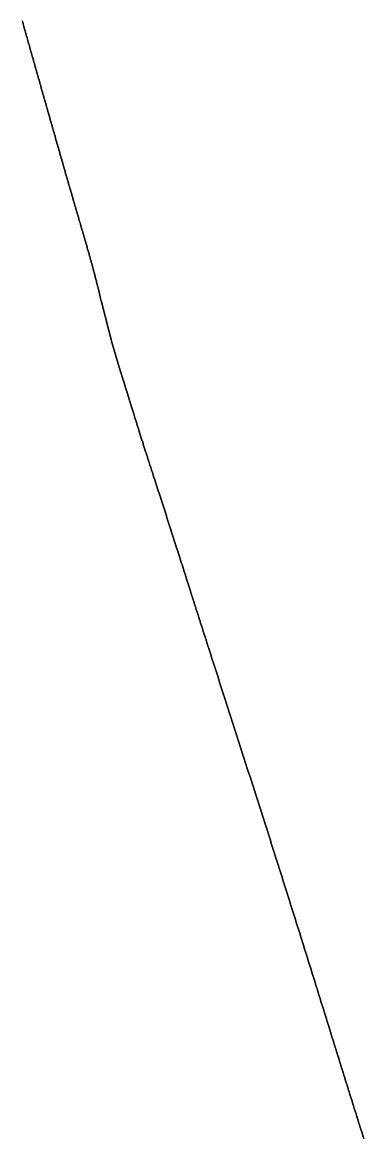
# Model space of a CAD drawing. Header units: inches. Extents: x 130170 to 284068, y 377793 to 804530.
# Drawn here: x 253103.79 to 253116.39, y 739905.57 to 739946.72 of the extents above; entities that cross this region are included whole.
import ezdxf

# ---------------------------------------------------------------- set-up
doc = ezdxf.new("R2010")
doc.units = ezdxf.units.IN
doc.header["$MEASUREMENT"] = 0
doc.layers.add('muni_il', color=7, linetype='Continuous')

msp = doc.modelspace()

# ---------------------------------------------------------------- linework, layer by layer
at = {"layer": 'muni_il'}
for points in [[(253103.787, 739946.767), (253103.801, 739946.715), (253103.816, 739946.664), (253103.83, 739946.613), (253103.845, 739946.562), (253103.859, 739946.51), (253103.874, 739946.459), (253103.889, 739946.407), (253103.903, 739946.356), (253103.918, 739946.304), (253103.933, 739946.252), (253103.947, 739946.2), (253103.962, 739946.148), (253103.977, 739946.096), (253103.992, 739946.044), (253104.007, 739945.992), (253104.021, 739945.939), (253104.036, 739945.886), (253104.051, 739945.834), (253104.066, 739945.781), (253104.081, 739945.728), (253104.096, 739945.675), (253104.111, 739945.622), (253104.127, 739945.568), (253104.142, 739945.515), (253104.157, 739945.461), (253104.172, 739945.408), (253104.187, 739945.354), (253104.203, 739945.3), (253104.218, 739945.246), (253104.233, 739945.191), (253104.249, 739945.137), (253104.264, 739945.082), (253104.28, 739945.028), (253104.295, 739944.973), (253104.311, 739944.917), (253104.327, 739944.862), (253104.342, 739944.807), (253104.358, 739944.751), (253104.374, 739944.695), (253104.39, 739944.639), (253104.406, 739944.583), (253104.422, 739944.527), (253104.438, 739944.471), (253104.454, 739944.414), (253104.47, 739944.357), (253104.486, 739944.3), (253104.502, 739944.243), (253104.518, 739944.186), (253104.535, 739944.128), (253104.551, 739944.07), (253104.567, 739944.012), (253104.584, 739943.954), (253104.6, 739943.896), (253104.617, 739943.838), (253104.634, 739943.779), (253104.65, 739943.72), (253104.667, 739943.661), (253104.684, 739943.602), (253104.701, 739943.543), (253104.718, 739943.483), (253104.735, 739943.423), (253104.752, 739943.364), (253104.769, 739943.304), (253104.786, 739943.243), (253104.803, 739943.183), (253104.82, 739943.122), (253104.838, 739943.062), (253104.855, 739943.001), (253104.872, 739942.94), (253104.89, 739942.879), (253104.907, 739942.818), (253104.925, 739942.757), (253104.942, 739942.695), (253104.96, 739942.633), (253104.977, 739942.572), (253104.995, 739942.51), (253105.013, 739942.448), (253105.03, 739942.386), (253105.048, 739942.324), (253105.066, 739942.262), (253105.084, 739942.2), (253105.101, 739942.137), (253105.119, 739942.075), (253105.137, 739942.013), (253105.155, 739941.95), (253105.173, 739941.888), (253105.191, 739941.826), (253105.209, 739941.763), (253105.227, 739941.701), (253105.245, 739941.638), (253105.263, 739941.576), (253105.281, 739941.514), (253105.298, 739941.451), (253105.316, 739941.389), (253105.334, 739941.327), (253105.352, 739941.265), (253105.37, 739941.203), (253105.388, 739941.142), (253105.406, 739941.08), (253105.423, 739941.018), (253105.441, 739940.957), (253105.459, 739940.896), (253105.476, 739940.835), (253105.494, 739940.774), (253105.511, 739940.714), (253105.529, 739940.653), (253105.546, 739940.593), (253105.564, 739940.533), (253105.581, 739940.474), (253105.598, 739940.415), (253105.615, 739940.356), (253105.632, 739940.297), (253105.649, 739940.239), (253105.666, 739940.181), (253105.683, 739940.123), (253105.7, 739940.066), (253105.716, 739940.009), (253105.732, 739939.953), (253105.749, 739939.897), (253105.765, 739939.842), (253105.781, 739939.787), (253105.797, 739939.732), (253105.813, 739939.678), (253105.828, 739939.624), (253105.844, 739939.571), (253105.859, 739939.519), (253105.874, 739939.466), (253105.889, 739939.415), (253105.904, 739939.364), (253105.919, 739939.314), (253105.934, 739939.264), (253105.948, 739939.214), (253105.962, 739939.166), (253105.976, 739939.117), (253105.99, 739939.07), (253106.004, 739939.023), (253106.017, 739938.977), (253106.031, 739938.931), (253106.044, 739938.886), (253106.057, 739938.841), (253106.07, 739938.797), (253106.082, 739938.754), (253106.095, 739938.711), (253106.107, 739938.669), (253106.119, 739938.628), (253106.131, 739938.587), (253106.143, 739938.546), (253106.154, 739938.507), (253106.166, 739938.467), (253106.177, 739938.429), (253106.188, 739938.391), (253106.198, 739938.353), (253106.209, 739938.316), (253106.22, 739938.28), (253106.23, 739938.244), (253106.24, 739938.208), (253106.25, 739938.173), (253106.26, 739938.138), (253106.27, 739938.104), (253106.279, 739938.07), (253106.289, 739938.036), (253106.298, 739938.003), (253106.307, 739937.97), (253106.316, 739937.937), (253106.325, 739937.905), (253106.334, 739937.873), (253106.343, 739937.841), (253106.352, 739937.809), (253106.361, 739937.777), (253106.369, 739937.745), (253106.378, 739937.713), (253106.386, 739937.681), (253106.395, 739937.649), (253106.404, 739937.617), (253106.412, 739937.585), (253106.421, 739937.553), (253106.429, 739937.52), (253106.438, 739937.487), (253106.447, 739937.453), (253106.455, 739937.419), (253106.464, 739937.385), (253106.473, 739937.35), (253106.482, 739937.314), (253106.492, 739937.278), (253106.501, 739937.241), (253106.511, 739937.203), (253106.521, 739937.164), (253106.531, 739937.124), (253106.541, 739937.083), (253106.551, 739937.041), (253106.562, 739936.997), (253106.573, 739936.953), (253106.585, 739936.906), (253106.596, 739936.859), (253106.609, 739936.809), (253106.621, 739936.758), (253106.634, 739936.705), (253106.648, 739936.65), (253106.662, 739936.593), (253106.676, 739936.534), (253106.692, 739936.472), (253106.707, 739936.408), (253107.103, 739934.865), (253107.24, 739934.416), (253107.305, 739934.203), (253107.368, 739933.997), (253107.429, 739933.798), (253107.488, 739933.606), (253107.545, 739933.42), (253107.6, 739933.239), (253107.655, 739933.065), (253107.707, 739932.896), (253107.758, 739932.732), (253107.807, 739932.574), (253107.855, 739932.42), (253107.902, 739932.271), (253107.947, 739932.127), (253107.991, 739931.986), (253108.034, 739931.85), (253108.076, 739931.718), (253108.116, 739931.59), (253108.156, 739931.465), (253108.194, 739931.343), (253108.232, 739931.225), (253108.268, 739931.11), (253108.304, 739930.998), (253108.339, 739930.889), (253108.373, 739930.783), (253108.406, 739930.679), (253108.439, 739930.578), (253108.471, 739930.479), (253108.502, 739930.382), (253108.532, 739930.287), (253108.562, 739930.194), (253108.592, 739930.104), (253108.621, 739930.014), (253108.649, 739929.927), (253108.677, 739929.841), (253108.704, 739929.756), (253108.731, 739929.673), (253108.758, 739929.59), (253108.784, 739929.509), (253108.81, 739929.429), (253108.836, 739929.35), (253108.861, 739929.271), (253108.887, 739929.194), (253108.911, 739929.117), (253108.936, 739929.04), (253108.961, 739928.964), (253108.985, 739928.889), (253109.01, 739928.813), (253109.034, 739928.738), (253109.058, 739928.663), (253109.082, 739928.589), (253109.106, 739928.514), (253109.13, 739928.44), (253109.154, 739928.365), (253109.178, 739928.29), (253109.202, 739928.215), (253109.227, 739928.14), (253109.251, 739928.065), (253109.275, 739927.989), (253109.299, 739927.913), (253109.324, 739927.837), (253109.349, 739927.76), (253109.373, 739927.683), (253109.398, 739927.605), (253109.423, 739927.527), (253109.448, 739927.448), (253109.474, 739927.368), (253109.499, 739927.288), (253109.525, 739927.207), (253109.551, 739927.126), (253109.577, 739927.044), (253109.604, 739926.962), (253109.63, 739926.878), (253109.657, 739926.794), (253109.684, 739926.709), (253109.711, 739926.624), (253109.739, 739926.538), (253109.767, 739926.451), (253109.795, 739926.363), (253109.823, 739926.274), (253109.851, 739926.185), (253109.88, 739926.095), (253109.909, 739926.004), (253109.938, 739925.912), (253109.968, 739925.82), (253109.997, 739925.727), (253110.027, 739925.633), (253110.057, 739925.539), (253110.088, 739925.443), (253110.119, 739925.347), (253110.149, 739925.25), (253110.181, 739925.153), (253110.212, 739925.055), (253110.244, 739924.956), (253110.276, 739924.856), (253110.308, 739924.756), (253110.34, 739924.655), (253110.372, 739924.553), (253110.405, 739924.451), (253110.438, 739924.348), (253110.471, 739924.245), (253110.505, 739924.141), (253110.538, 739924.036), (253110.572, 739923.931), (253110.606, 739923.825), (253110.64, 739923.718), (253110.674, 739923.612), (253110.709, 739923.504), (253110.743, 739923.396), (253110.778, 739923.288), (253110.813, 739923.179), (253110.848, 739923.07), (253110.883, 739922.96), (253110.919, 739922.85), (253110.954, 739922.739), (253110.99, 739922.628), (253111.026, 739922.517), (253111.062, 739922.406), (253111.098, 739922.294), (253111.134, 739922.181), (253111.17, 739922.069), (253111.206, 739921.956), (253111.243, 739921.842), (253111.279, 739921.729), (253111.316, 739921.615), (253111.353, 739921.501), (253111.39, 739921.387), (253111.426, 739921.273), (253111.463, 739921.158), (253111.5, 739921.043), (253111.537, 739920.929), (253111.574, 739920.813), (253111.611, 739920.698), (253111.648, 739920.583), (253111.686, 739920.467), (253111.723, 739920.352), (253111.76, 739920.236), (253111.797, 739920.12), (253111.835, 739920.005), (253111.872, 739919.889), (253111.909, 739919.773), (253111.947, 739919.657), (253111.984, 739919.541), (253112.021, 739919.425), (253112.059, 739919.309), (253112.096, 739919.193), (253112.133, 739919.077), (253112.171, 739918.961), (253112.208, 739918.845), (253112.245, 739918.729), (253112.282, 739918.613), (253112.32, 739918.497), (253112.357, 739918.381), (253112.394, 739918.265), (253112.431, 739918.15), (253112.468, 739918.034), (253112.505, 739917.919), (253112.542, 739917.803), (253112.579, 739917.688), (253112.616, 739917.573), (253112.653, 739917.458), (253112.69, 739917.342), (253112.726, 739917.227), (253112.763, 739917.113), (253112.8, 739916.998), (253112.836, 739916.884), (253112.873, 739916.769), (253112.909, 739916.655), (253112.946, 739916.541), (253112.982, 739916.427), (253113.018, 739916.313), (253113.054, 739916.199), (253113.091, 739916.085), (253113.127, 739915.972), (253113.163, 739915.858), (253113.199, 739915.745), (253113.235, 739915.632), (253113.271, 739915.519), (253113.306, 739915.407), (253113.342, 739915.294), (253113.378, 739915.182), (253113.413, 739915.069), (253113.449, 739914.957), (253113.484, 739914.845), (253113.52, 739914.733), (253113.555, 739914.622), (253113.59, 739914.51), (253113.625, 739914.399), (253113.66, 739914.288), (253113.695, 739914.177), (253113.73, 739914.066), (253113.765, 739913.955), (253113.8, 739913.844), (253113.835, 739913.734), (253113.869, 739913.624), (253113.904, 739913.514), (253113.939, 739913.404), (253113.973, 739913.294), (253114.007, 739913.184), (253114.042, 739913.075), (253114.076, 739912.965), (253114.11, 739912.856), (253114.145, 739912.747), (253114.179, 739912.638), (253114.213, 739912.53), (253114.247, 739912.421), (253114.281, 739912.313), (253114.315, 739912.204), (253114.348, 739912.096), (253114.382, 739911.988), (253114.416, 739911.88), (253114.449, 739911.772), (253114.483, 739911.665), (253114.517, 739911.557), (253114.55, 739911.45), (253114.583, 739911.342), (253114.617, 739911.235), (253114.65, 739911.129), (253114.684, 739911.022), (253114.717, 739910.915), (253114.75, 739910.808), (253114.783, 739910.702), (253114.816, 739910.596), (253114.849, 739910.489), (253114.882, 739910.383), (253114.915, 739910.277), (253114.948, 739910.172), (253114.981, 739910.066), (253115.014, 739909.96), (253115.047, 739909.855), (253115.079, 739909.75), (253115.112, 739909.644), (253115.145, 739909.539), (253115.177, 739909.435), (253115.21, 739909.33), (253115.243, 739909.225), (253115.275, 739909.12), (253115.308, 739909.016), (253115.34, 739908.912), (253115.373, 739908.808), (253115.405, 739908.704), (253115.437, 739908.6), (253115.47, 739908.496), (253115.502, 739908.392), (253115.534, 739908.288), (253115.566, 739908.185), (253115.599, 739908.082), (253115.631, 739907.979), (253115.663, 739907.876), (253115.695, 739907.773), (253115.727, 739907.67), (253115.759, 739907.567), (253115.791, 739907.465), (253115.823, 739907.363), (253115.855, 739907.26), (253115.887, 739907.158), (253115.919, 739907.056), (253115.951, 739906.955), (253115.982, 739906.853), (253116.014, 739906.751), (253116.046, 739906.65), (253116.078, 739906.549), (253116.109, 739906.448), (253116.141, 739906.347), (253116.173, 739906.246), (253116.204, 739906.146), (253116.236, 739906.045), (253116.268, 739905.945), (253116.299, 739905.845), (253116.331, 739905.745), (253116.362, 739905.645), (253116.394, 739905.545)], [(253116.394, 739905.545), (253116.362, 739905.645), (253116.331, 739905.745), (253116.299, 739905.845), (253116.268, 739905.945), (253116.236, 739906.045), (253116.204, 739906.146), (253116.173, 739906.246), (253116.141, 739906.347), (253116.109, 739906.448), (253116.078, 739906.549), (253116.046, 739906.65), (253116.014, 739906.751), (253115.982, 739906.853), (253115.951, 739906.955), (253115.919, 739907.056), (253115.887, 739907.158), (253115.855, 739907.26), (253115.823, 739907.363), (253115.791, 739907.465), (253115.759, 739907.567), (253115.727, 739907.67), (253115.695, 739907.773), (253115.663, 739907.876), (253115.631, 739907.979), (253115.599, 739908.082), (253115.566, 739908.185), (253115.534, 739908.288), (253115.502, 739908.392), (253115.47, 739908.496), (253115.437, 739908.6), (253115.405, 739908.704), (253115.373, 739908.808), (253115.34, 739908.912), (253115.308, 739909.016), (253115.275, 739909.12), (253115.243, 739909.225), (253115.21, 739909.33), (253115.177, 739909.435), (253115.145, 739909.539), (253115.112, 739909.644), (253115.079, 739909.75), (253115.047, 739909.855), (253115.014, 739909.96), (253114.981, 739910.066), (253114.948, 739910.172), (253114.915, 739910.277), (253114.882, 739910.383), (253114.849, 739910.489), (253114.816, 739910.596), (253114.783, 739910.702), (253114.75, 739910.808), (253114.717, 739910.915), (253114.684, 739911.022), (253114.65, 739911.129), (253114.617, 739911.235), (253114.583, 739911.342), (253114.55, 739911.45), (253114.517, 739911.557), (253114.483, 739911.665), (253114.449, 739911.772), (253114.416, 739911.88), (253114.382, 739911.988), (253114.348, 739912.096), (253114.315, 739912.204), (253114.281, 739912.313), (253114.247, 739912.421), (253114.213, 739912.53), (253114.179, 739912.638), (253114.145, 739912.747), (253114.11, 739912.856), (253114.076, 739912.965), (253114.042, 739913.075), (253114.007, 739913.184), (253113.973, 739913.294), (253113.939, 739913.404), (253113.904, 739913.514), (253113.869, 739913.624), (253113.835, 739913.734), (253113.8, 739913.844), (253113.765, 739913.955), (253113.73, 739914.066), (253113.695, 739914.177), (253113.66, 739914.288), (253113.625, 739914.399), (253113.59, 739914.51), (253113.555, 739914.622), (253113.52, 739914.733), (253113.484, 739914.845), (253113.449, 739914.957), (253113.413, 739915.069), (253113.378, 739915.182), (253113.342, 739915.294), (253113.306, 739915.407), (253113.271, 739915.519), (253113.235, 739915.632), (253113.199, 739915.745), (253113.163, 739915.858), (253113.127, 739915.972), (253113.091, 739916.085), (253113.054, 739916.199), (253113.018, 739916.313), (253112.982, 739916.427), (253112.946, 739916.541), (253112.909, 739916.655), (253112.873, 739916.769), (253112.836, 739916.884), (253112.8, 739916.998), (253112.763, 739917.113), (253112.726, 739917.227), (253112.69, 739917.342), (253112.653, 739917.458), (253112.616, 739917.573), (253112.579, 739917.688), (253112.542, 739917.803), (253112.505, 739917.919), (253112.468, 739918.034), (253112.431, 739918.15), (253112.394, 739918.265), (253112.357, 739918.381), (253112.32, 739918.497), (253112.282, 739918.613), (253112.245, 739918.729), (253112.208, 739918.845), (253112.171, 739918.961), (253112.133, 739919.077), (253112.096, 739919.193), (253112.059, 739919.309), (253112.021, 739919.425), (253111.984, 739919.541), (253111.947, 739919.657), (253111.909, 739919.773), (253111.872, 739919.889), (253111.835, 739920.005), (253111.797, 739920.12), (253111.76, 739920.236), (253111.723, 739920.352), (253111.686, 739920.467), (253111.648, 739920.583), (253111.611, 739920.698), (253111.574, 739920.813), (253111.537, 739920.929), (253111.5, 739921.043), (253111.463, 739921.158), (253111.426, 739921.273), (253111.39, 739921.387), (253111.353, 739921.501), (253111.316, 739921.615), (253111.279, 739921.729), (253111.243, 739921.842), (253111.206, 739921.956), (253111.17, 739922.069), (253111.134, 739922.181), (253111.098, 739922.294), (253111.062, 739922.406), (253111.026, 739922.517), (253110.99, 739922.628), (253110.954, 739922.739), (253110.919, 739922.85), (253110.883, 739922.96), (253110.848, 739923.07), (253110.813, 739923.179), (253110.778, 739923.288), (253110.743, 739923.396), (253110.709, 739923.504), (253110.674, 739923.612), (253110.64, 739923.718), (253110.606, 739923.825), (253110.572, 739923.931), (253110.538, 739924.036), (253110.505, 739924.141), (253110.471, 739924.245), (253110.438, 739924.348), (253110.405, 739924.451), (253110.372, 739924.553), (253110.34, 739924.655), (253110.308, 739924.756), (253110.276, 739924.856), (253110.244, 739924.956), (253110.212, 739925.055), (253110.181, 739925.153), (253110.149, 739925.25), (253110.119, 739925.347), (253110.088, 739925.443), (253110.057, 739925.539), (253110.027, 739925.633), (253109.997, 739925.727), (253109.968, 739925.82), (253109.938, 739925.912), (253109.909, 739926.004), (253109.88, 739926.095), (253109.851, 739926.185), (253109.823, 739926.274), (253109.795, 739926.363), (253109.767, 739926.451), (253109.739, 739926.538), (253109.711, 739926.624), (253109.684, 739926.709), (253109.657, 739926.794), (253109.63, 739926.878), (253109.604, 739926.962), (253109.577, 739927.044), (253109.551, 739927.126), (253109.525, 739927.207), (253109.499, 739927.288), (253109.474, 739927.368), (253109.448, 739927.448), (253109.423, 739927.527), (253109.398, 739927.605), (253109.373, 739927.683), (253109.349, 739927.76), (253109.324, 739927.837), (253109.299, 739927.913), (253109.275, 739927.989), (253109.251, 739928.065), (253109.227, 739928.14), (253109.202, 739928.215), (253109.178, 739928.29), (253109.154, 739928.365), (253109.13, 739928.44), (253109.106, 739928.514), (253109.082, 739928.589), (253109.058, 739928.663), (253109.034, 739928.738), (253109.01, 739928.813), (253108.985, 739928.889), (253108.961, 739928.964), (253108.936, 739929.04), (253108.911, 739929.117), (253108.887, 739929.194), (253108.861, 739929.271), (253108.836, 739929.35), (253108.81, 739929.429), (253108.784, 739929.509), (253108.758, 739929.59), (253108.731, 739929.673), (253108.704, 739929.756), (253108.677, 739929.841), (253108.649, 739929.927), (253108.621, 739930.014), (253108.592, 739930.104), (253108.562, 739930.194), (253108.532, 739930.287), (253108.502, 739930.382), (253108.471, 739930.479), (253108.439, 739930.578), (253108.406, 739930.679), (253108.373, 739930.783), (253108.339, 739930.889), (253108.304, 739930.998), (253108.268, 739931.11), (253108.232, 739931.225), (253108.194, 739931.343), (253108.156, 739931.465), (253108.116, 739931.59), (253108.076, 739931.718), (253108.034, 739931.85), (253107.991, 739931.986), (253107.947, 739932.127), (253107.902, 739932.271), (253107.855, 739932.42), (253107.807, 739932.574), (253107.758, 739932.732), (253107.707, 739932.896), (253107.655, 739933.065), (253107.6, 739933.239), (253107.545, 739933.42), (253107.488, 739933.606), (253107.429, 739933.798), (253107.368, 739933.997), (253107.305, 739934.203), (253107.24, 739934.416), (253107.103, 739934.865), (253106.707, 739936.408), (253106.692, 739936.472), (253106.676, 739936.534), (253106.662, 739936.593), (253106.648, 739936.65), (253106.634, 739936.705), (253106.621, 739936.758), (253106.609, 739936.809), (253106.596, 739936.859), (253106.585, 739936.906), (253106.573, 739936.953), (253106.562, 739936.997), (253106.551, 739937.041), (253106.541, 739937.083), (253106.531, 739937.124), (253106.521, 739937.164), (253106.511, 739937.203), (253106.501, 739937.241), (253106.492, 739937.278), (253106.482, 739937.314), (253106.473, 739937.35), (253106.464, 739937.385), (253106.455, 739937.419), (253106.447, 739937.453), (253106.438, 739937.487), (253106.429, 739937.52), (253106.421, 739937.553), (253106.412, 739937.585), (253106.404, 739937.617), (253106.395, 739937.649), (253106.386, 739937.681), (253106.378, 739937.713), (253106.369, 739937.745), (253106.361, 739937.777), (253106.352, 739937.809), (253106.343, 739937.841), (253106.334, 739937.873), (253106.325, 739937.905), (253106.316, 739937.937), (253106.307, 739937.97), (253106.298, 739938.003), (253106.289, 739938.036), (253106.279, 739938.07), (253106.27, 739938.104), (253106.26, 739938.138), (253106.25, 739938.173), (253106.24, 739938.208), (253106.23, 739938.244), (253106.22, 739938.28), (253106.209, 739938.316), (253106.198, 739938.353), (253106.188, 739938.391), (253106.177, 739938.429), (253106.166, 739938.467), (253106.154, 739938.507), (253106.143, 739938.546), (253106.131, 739938.587), (253106.119, 739938.628), (253106.107, 739938.669), (253106.095, 739938.711), (253106.082, 739938.754), (253106.07, 739938.797), (253106.057, 739938.841), (253106.044, 739938.886), (253106.031, 739938.931), (253106.017, 739938.977), (253106.004, 739939.023), (253105.99, 739939.07), (253105.976, 739939.117), (253105.962, 739939.166), (253105.948, 739939.214), (253105.934, 739939.264), (253105.919, 739939.314), (253105.904, 739939.364), (253105.889, 739939.415), (253105.874, 739939.466), (253105.859, 739939.519), (253105.844, 739939.571), (253105.828, 739939.624), (253105.813, 739939.678), (253105.797, 739939.732), (253105.781, 739939.787), (253105.765, 739939.842), (253105.749, 739939.897), (253105.732, 739939.953), (253105.716, 739940.009), (253105.7, 739940.066), (253105.683, 739940.123), (253105.666, 739940.181), (253105.649, 739940.239), (253105.632, 739940.297), (253105.615, 739940.356), (253105.598, 739940.415), (253105.581, 739940.474), (253105.564, 739940.533), (253105.546, 739940.593), (253105.529, 739940.653), (253105.511, 739940.714), (253105.494, 739940.774), (253105.476, 739940.835), (253105.459, 739940.896), (253105.441, 739940.957), (253105.423, 739941.018), (253105.406, 739941.08), (253105.388, 739941.142), (253105.37, 739941.203), (253105.352, 739941.265), (253105.334, 739941.327), (253105.316, 739941.389), (253105.298, 739941.451), (253105.281, 739941.514), (253105.263, 739941.576), (253105.245, 739941.638), (253105.227, 739941.701), (253105.209, 739941.763), (253105.191, 739941.826), (253105.173, 739941.888), (253105.155, 739941.95), (253105.137, 739942.013), (253105.119, 739942.075), (253105.101, 739942.137), (253105.084, 739942.2), (253105.066, 739942.262), (253105.048, 739942.324), (253105.03, 739942.386), (253105.013, 739942.448), (253104.995, 739942.51), (253104.977, 739942.572), (253104.96, 739942.633), (253104.942, 739942.695), (253104.925, 739942.757), (253104.907, 739942.818), (253104.89, 739942.879), (253104.872, 739942.94), (253104.855, 739943.001), (253104.838, 739943.062), (253104.82, 739943.122), (253104.803, 739943.183), (253104.786, 739943.243), (253104.769, 739943.304), (253104.752, 739943.364), (253104.735, 739943.423), (253104.718, 739943.483), (253104.701, 739943.543), (253104.684, 739943.602), (253104.667, 739943.661), (253104.65, 739943.72), (253104.634, 739943.779), (253104.617, 739943.838), (253104.6, 739943.896), (253104.584, 739943.954), (253104.567, 739944.012), (253104.551, 739944.07), (253104.535, 739944.128), (253104.518, 739944.186), (253104.502, 739944.243), (253104.486, 739944.3), (253104.47, 739944.357), (253104.454, 739944.414), (253104.438, 739944.471), (253104.422, 739944.527), (253104.406, 739944.583), (253104.39, 739944.639), (253104.374, 739944.695), (253104.358, 739944.751), (253104.342, 739944.807), (253104.327, 739944.862), (253104.311, 739944.917), (253104.295, 739944.973), (253104.28, 739945.028), (253104.264, 739945.082), (253104.249, 739945.137), (253104.233, 739945.191), (253104.218, 739945.246), (253104.203, 739945.3), (253104.187, 739945.354), (253104.172, 739945.408), (253104.157, 739945.461), (253104.142, 739945.515), (253104.127, 739945.568), (253104.111, 739945.622), (253104.096, 739945.675), (253104.081, 739945.728), (253104.066, 739945.781), (253104.051, 739945.834), (253104.036, 739945.886), (253104.021, 739945.939), (253104.007, 739945.992), (253103.992, 739946.044), (253103.977, 739946.096), (253103.962, 739946.148), (253103.947, 739946.2), (253103.933, 739946.252), (253103.918, 739946.304), (253103.903, 739946.356), (253103.889, 739946.407), (253103.874, 739946.459), (253103.859, 739946.51), (253103.845, 739946.562), (253103.83, 739946.613), (253103.816, 739946.664), (253103.801, 739946.715), (253103.787, 739946.767)]]:
    msp.add_lwpolyline(points, dxfattribs=at)

doc.saveas('drawing.dxf')
